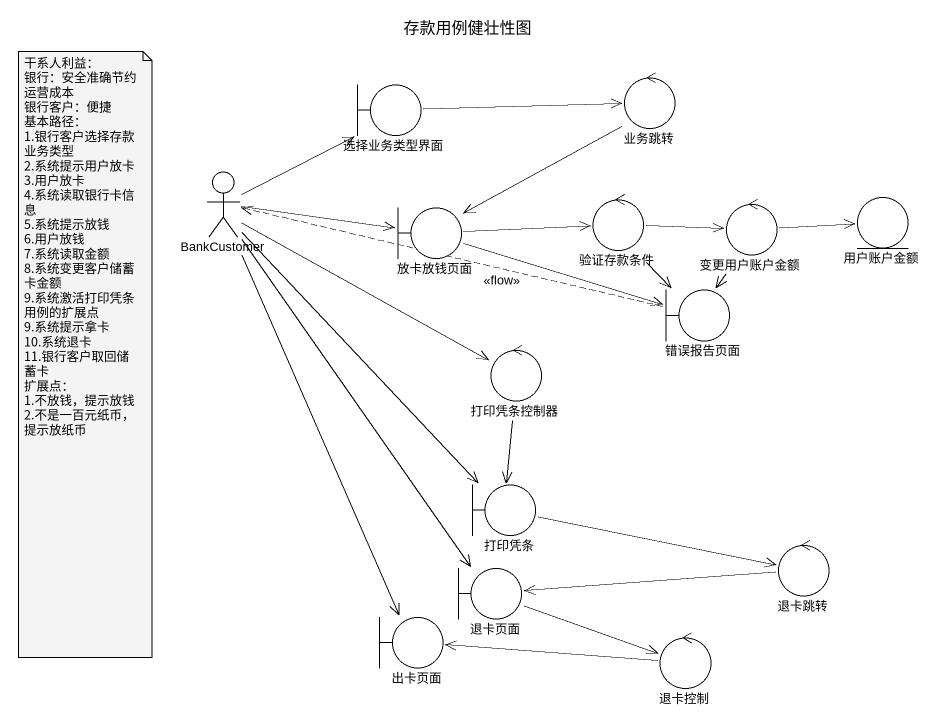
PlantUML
@startuml
title 存款用例健壮性图
boundary 选择业务类型界面
control 业务跳转
actor BankCustomer
boundary 放卡放钱页面
control 验证存款条件
control 变更用户账户金额
entity 用户账户金额
boundary 错误报告页面
control 打印凭条控制器
boundary 打印凭条
control 退卡跳转
boundary 退卡页面
boundary 出卡页面
control 退卡控制
选择业务类型界面 -right-> 业务跳转
业务跳转 --> 放卡放钱页面
BankCustomer -up-> 选择业务类型界面
BankCustomer -right-> 放卡放钱页面
BankCustomer -right-> 打印凭条控制器
BankCustomer --> 打印凭条
BankCustomer --> 退卡页面
BankCustomer --> 出卡页面
放卡放钱页面 -right-> 验证存款条件
放卡放钱页面 -right-> 错误报告页面
验证存款条件 -right-> 变更用户账户金额
验证存款条件 --> 错误报告页面
变更用户账户金额 -right-> 用户账户金额
变更用户账户金额 --> 错误报告页面
错误报告页面 .left.> BankCustomer : <<flow>>
打印凭条控制器 --> 打印凭条
打印凭条 -right-> 退卡跳转
退卡跳转 -left-> 退卡页面
退卡页面 -right-> 退卡控制
退卡控制 -left-> 出卡页面
note as N1
  干系人利益：
  银行：安全准确节约运营成本
  银行客户：便捷
  基本路径：
  1.银行客户选择存款业务类型
  2.系统提示用户放卡
  3.用户放卡
  4.系统读取银行卡信息
  5.系统提示放钱
  6.用户放钱
  7.系统读取金额
  8.系统变更客户储蓄卡金额
  9.系统激活打印凭条用例的扩展点
  9.系统提示拿卡
  10.系统退卡
  11.银行客户取回储蓄卡
  扩展点：
  1.不放钱，提示放钱
  2.不是一百元纸币，提示放纸币
end note
@enduml
